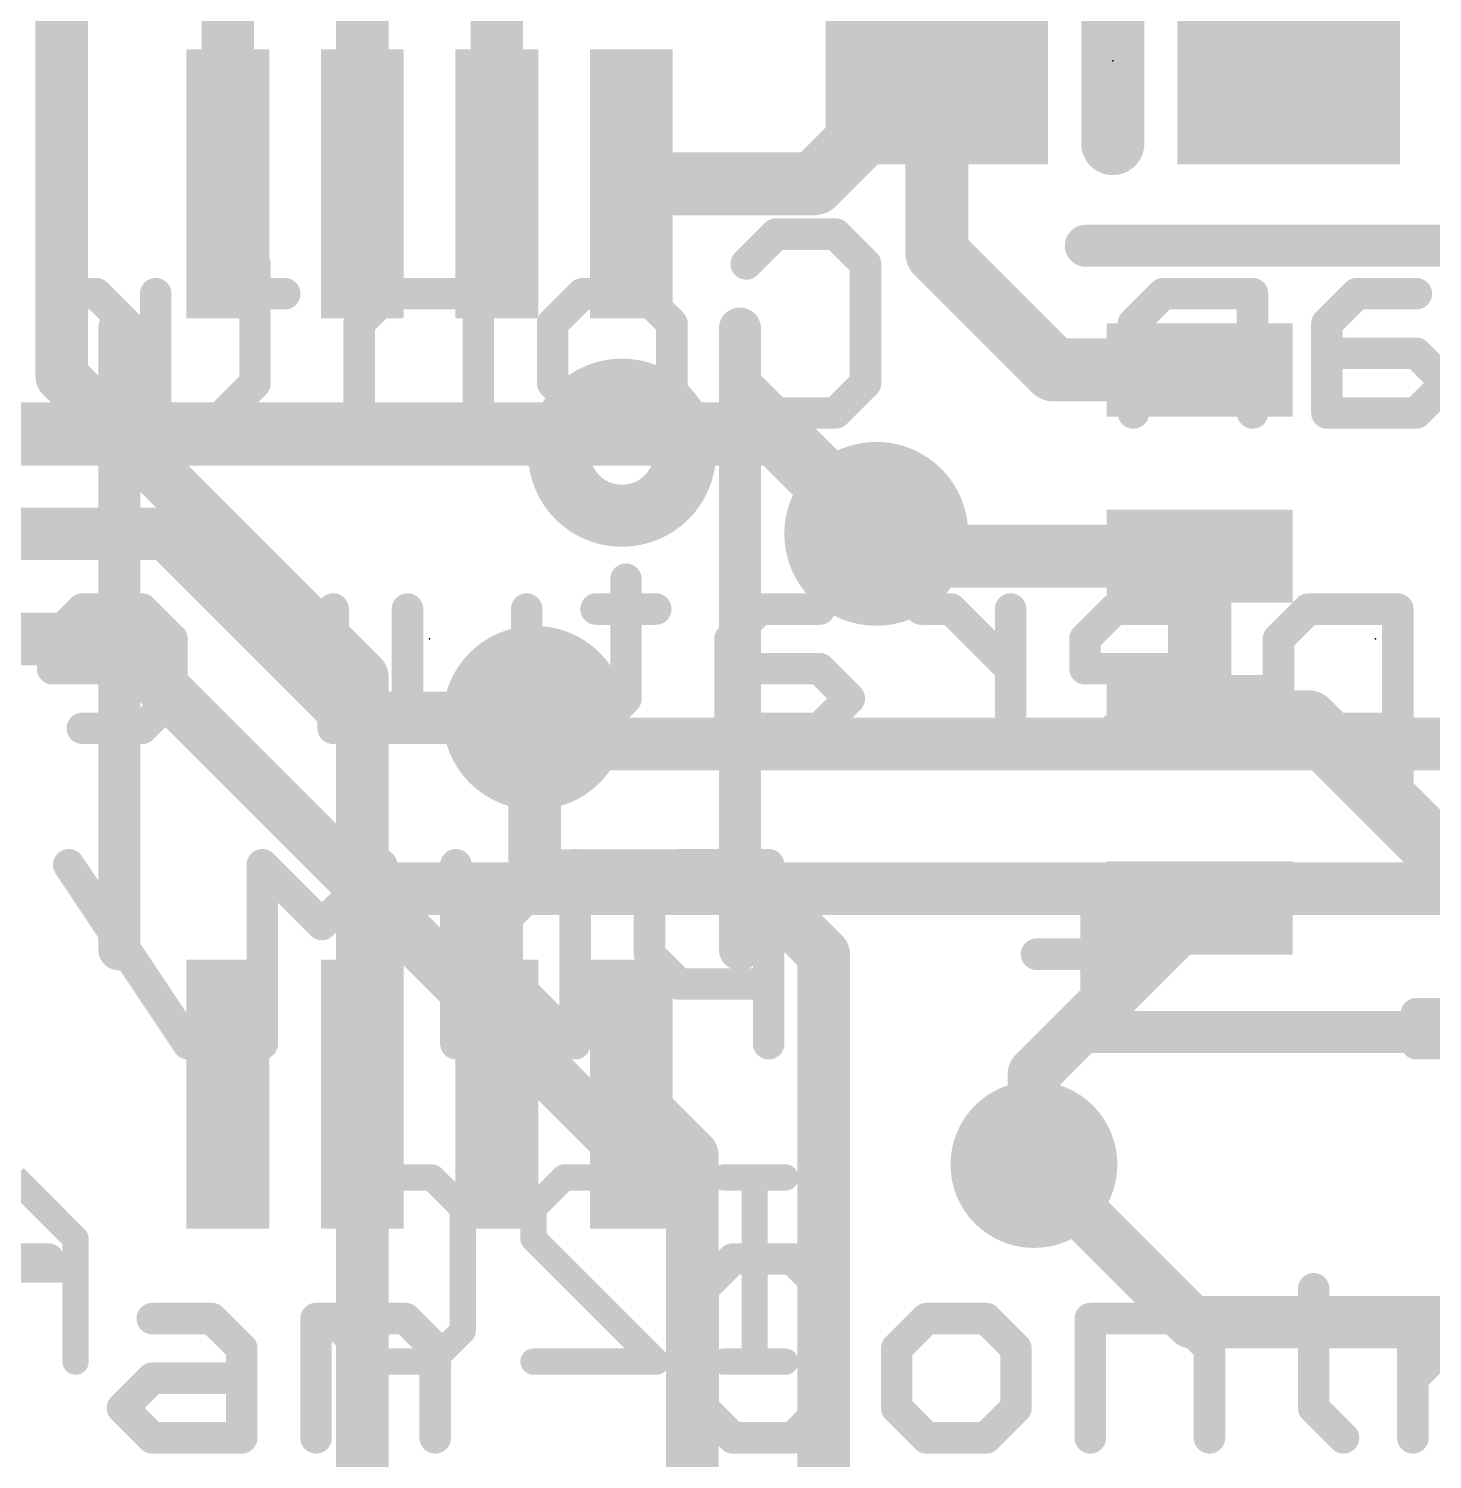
# Model space of a CAD drawing. Extents: x -0.1 to 25.5, y -0.1 to 17.9.
# Drawn here: x 10.76 to 17.55, y 4.92 to 11.84 of the extents above; entities that cross this region are included whole.
import ezdxf

# ---------------------------------------------------------------- set-up
doc = ezdxf.new("R2010")
doc.units = 0
for name, color, linetype in [('1', 12, 'CONTINUOUS'), ('16', 5, 'CONTINUOUS'), ('18', 110, 'CONTINUOUS'), ('21', 40, 'CONTINUOUS'), ('22', 6, 'CONTINUOUS'), ('23', 40, 'CONTINUOUS')]:
    doc.layers.add(name, color=color, linetype=linetype)

# ---------------------------------------------------------------- blocks, each defined once
blk = doc.blocks.new('RECT')
blk.add_solid([(-0.5, -0.5), (0.5, -0.5), (-0.5, 0.5), (0.5, 0.5)])
blk = doc.blocks.new('ROUNDV')
at = {"const_width": 0.5}
blk.add_lwpolyline([(0, -0.25, 1), (0, 0.25, 1), (0, -0.25)], format="xyb", dxfattribs=at)

msp = doc.modelspace()

# ---------------------------------------------------------------- linework, layer by layer
at = {"layer": '1'}
for points, const_width in [([(11.725, 11.09), (11.725, 14.945)], 0.254), ([(10.922, 10.16), (10.922, 13.462)], 0.254), ([(15.152, 13.1674), (15.152, 11.684)], 0.3048), ([(12.375, 11.09), (12.375, 12.629)], 0.254), ([(13.025, 11.09), (13.025, 12.136)], 0.254), ([(14.558, 11.09), (15.152, 11.684)], 0.3048), ([(15.152, 11.684), (15.152, 10.756)], 0.3048), ([(13.675, 11.09), (14.558, 11.09)], 0.3048), ([(15.152, 10.756), (15.718, 10.19)], 0.3048), ([(15.718, 10.19), (16.422, 10.19)], 0.3048), ([(12.375, 8.707), (10.922, 10.16)], 0.254), ([(14.859, 9.398), (14.967, 9.29)], 0.3048), ([(14.967, 9.29), (16.422, 9.29)], 0.3048), ([(16.422, 9.29), (16.422, 8.49)], 0.3048), ([(12.375, 6.69), (12.375, 8.707)], 0.254), ([(13.208, 8.509), (13.208, 7.747)], 0.254), ([(16.422, 8.49), (16.9441, 8.49)], 0.3048), ([(17.8441, 7.59), (16.9441, 8.49)], 0.3048), ([(13.208, 7.747), (13.025, 7.564)], 0.254), ([(13.208, 7.747), (14.224, 7.747)], 0.254), ([(14.224, 7.747), (14.605, 7.366)], 0.254), ([(13.025, 6.69), (13.025, 7.564)], 0.254), ([(15.621, 6.789), (16.422, 7.59)], 0.254), ([(14.605, 7.366), (14.605, 4.445)], 0.254), ([(15.621, 6.35), (15.621, 6.789)], 0.254), ([(12.375, 6.69), (12.375, 4.77)], 0.254), ([(13.675, 6.69), (13.97, 6.395)], 0.254), ([(13.97, 6.395), (13.97, 2.54)], 0.254)]:
    msp.add_lwpolyline(points, dxfattribs=dict(at, const_width=const_width))
for points, const_width in [([(15.2282, 11.684, 1), (15.0758, 11.684)], 0.1524), ([(15.2059, 11.6301, 1), (15.0981, 11.7379)], 0.1524), ([(15.0758, 11.684, 1), (15.2282, 11.684)], 0.1524), ([(13.675, 11.1662, 1), (13.675, 11.0138)], 0.1524), ([(14.5041, 11.1439, 1), (14.6119, 11.0361)], 0.1524), ([(14.558, 11.0138, 1), (14.558, 11.1662)], 0.1524), ([(11.6615, 11.09, 1), (11.7885, 11.09)], 0.127), ([(12.3115, 11.09, 1), (12.4385, 11.09)], 0.127), ([(12.9615, 11.09, 1), (13.0885, 11.09)], 0.127), ([(15.2059, 10.8099, 1), (15.0981, 10.7021)], 0.1524), ([(15.0758, 10.756, 1), (15.2282, 10.756)], 0.1524), ([(15.718, 10.2662, 1), (15.718, 10.1138)], 0.1524), ([(15.6641, 10.1361, 1), (15.7719, 10.2439)], 0.1524), ([(16.422, 10.1138, 1), (16.422, 10.2662)], 0.1524), ([(10.9669, 10.2049, 1), (10.8771, 10.1151)], 0.127), ([(10.8585, 10.16, 1), (10.9855, 10.16)], 0.127), ([(14.9129, 9.4519, 1), (14.8051, 9.3441)], 0.1524), ([(14.967, 9.3662, 1), (14.967, 9.2138)], 0.1524), ([(14.9131, 9.2361, 1), (15.0209, 9.3439)], 0.1524), ([(16.4982, 9.29, 1), (16.3458, 9.29)], 0.1524), ([(16.422, 9.2138, 1), (16.422, 9.3662)], 0.1524), ([(12.4385, 8.707, 1), (12.3115, 8.707)], 0.127), ([(12.3301, 8.6621, 1), (12.4199, 8.7519)], 0.127), ([(13.2715, 8.509, 1), (13.1445, 8.509)], 0.127), ([(16.422, 8.5662, 1), (16.422, 8.4138)], 0.1524), ([(16.998, 8.5439, 1), (16.8902, 8.4361)], 0.1524), ([(16.9441, 8.4138, 1), (16.9441, 8.5662)], 0.1524), ([(16.3458, 8.49, 1), (16.4982, 8.49)], 0.1524), ([(13.208, 7.8105, 1), (13.208, 7.6835)], 0.127), ([(13.2529, 7.7021, 1), (13.1631, 7.7919)], 0.127), ([(14.2689, 7.7919, 1), (14.1791, 7.7021)], 0.127), ([(14.224, 7.6835, 1), (14.224, 7.8105)], 0.127), ([(13.1445, 7.747, 1), (13.2715, 7.747)], 0.127), ([(13.0885, 7.564, 1), (12.9615, 7.564)], 0.127), ([(16.4669, 7.5451, 1), (16.3771, 7.6349)], 0.127), ([(12.9801, 7.6089, 1), (13.0699, 7.5191)], 0.127), ([(14.6685, 7.366, 1), (14.5415, 7.366)], 0.127), ([(14.5601, 7.3211, 1), (14.6499, 7.4109)], 0.127), ([(15.6845, 6.789, 1), (15.5575, 6.789)], 0.127), ([(15.5761, 6.8339, 1), (15.6659, 6.7441)], 0.127), ([(12.4385, 6.69, 1), (12.3115, 6.69)], 0.127), ([(13.7199, 6.7349, 1), (13.6301, 6.6451)], 0.127), ([(12.3115, 6.69, 1), (12.4385, 6.69)], 0.127), ([(12.9615, 6.69, 1), (13.0885, 6.69)], 0.127), ([(14.0335, 6.395, 1), (13.9065, 6.395)], 0.127), ([(13.9251, 6.3501, 1), (14.0149, 6.4399)], 0.127), ([(15.5575, 6.35, 1), (15.6845, 6.35)], 0.127)]:
    msp.add_lwpolyline(points, format="xyb", dxfattribs=dict(at, const_width=const_width))
at = {"layer": '16'}
for points, const_width in [([(3.7846, 9.8806), (14.3764, 9.8806)], 0.3048), ([(14.3764, 9.8806), (14.859, 9.398)], 0.3048), ([(11.43, 9.398), (4.445, 9.398)], 0.254), ([(12.319, 8.509), (11.43, 9.398)], 0.254), ([(5.207, 8.89), (11.176, 8.89)], 0.254), ([(11.176, 8.89), (12.3825, 7.6835)], 0.254), ([(13.208, 8.509), (12.319, 8.509)], 0.254), ([(13.208, 8.509), (13.335, 8.382)], 0.254), ([(20.828, 8.382), (13.335, 8.382)], 0.254), ([(12.3825, 7.6835), (13.97, 6.096)], 0.254), ([(21.3995, 7.6835), (12.3825, 7.6835)], 0.254), ([(16.383, 5.588), (15.621, 6.35)], 0.254), ([(13.97, 6.096), (13.97, 2.54)], 0.254), ([(18.542, 5.588), (16.383, 5.588)], 0.254)]:
    msp.add_lwpolyline(points, dxfattribs=dict(at, const_width=const_width))
for points, const_width in [([(14.4303, 9.9345, 1), (14.3225, 9.8267)], 0.1524), ([(14.3764, 9.8044, 1), (14.3764, 9.9568)], 0.1524), ([(11.4749, 9.4429, 1), (11.3851, 9.3531)], 0.127), ([(11.43, 9.3345, 1), (11.43, 9.4615)], 0.127), ([(14.8051, 9.3441, 1), (14.9129, 9.4519)], 0.1524), ([(11.2209, 8.9349, 1), (11.1311, 8.8451)], 0.127), ([(11.176, 8.8265, 1), (11.176, 8.9535)], 0.127), ([(12.319, 8.5725, 1), (12.319, 8.4455)], 0.127), ([(12.2741, 8.4641, 1), (12.3639, 8.5539)], 0.127), ([(13.2529, 8.5539, 1), (13.1631, 8.4641)], 0.127), ([(13.208, 8.4455, 1), (13.208, 8.5725)], 0.127), ([(13.335, 8.4455, 1), (13.335, 8.3185)], 0.127), ([(13.2901, 8.3371, 1), (13.3799, 8.4269)], 0.127), ([(12.4274, 7.7284, 1), (12.3376, 7.6386)], 0.127), ([(12.3825, 7.747, 1), (12.3825, 7.62)], 0.127), ([(12.3376, 7.6386, 1), (12.4274, 7.7284)], 0.127), ([(15.6659, 6.3949, 1), (15.5761, 6.3051)], 0.127), ([(14.0335, 6.096, 1), (13.9065, 6.096)], 0.127), ([(13.9251, 6.0511, 1), (14.0149, 6.1409)], 0.127), ([(16.383, 5.6515, 1), (16.383, 5.5245)], 0.127), ([(16.3381, 5.5431, 1), (16.4279, 5.6329)], 0.127)]:
    msp.add_lwpolyline(points, format="xyb", dxfattribs=dict(at, const_width=const_width))
at = {"layer": '21'}
for points, const_width in [([(16.002, 12.084), (16.002, 11.284)], 0.3048), ([(15.872, 10.79), (18.672, 10.79)], 0.2032), ([(11.2, 10.39), (11.2, 7.39)], 0.2032), ([(14.2, 7.39), (14.2, 10.39)], 0.2032), ([(18.672, 6.99), (15.872, 6.99)], 0.2032), ([(10.2802, 5.8935), (10.8565, 5.8935)], 0.1524), ([(14.1664, 5.8935), (14.0223, 5.7495)], 0.1524), ([(14.4545, 5.8935), (14.1664, 5.8935)], 0.1524), ([(14.5985, 5.7495), (14.4545, 5.8935)], 0.1524), ([(14.0223, 5.7495), (14.0223, 5.1733)], 0.1524), ([(16.9729, 5.7495), (16.9729, 5.1733)], 0.1524), ([(11.3598, 5.6054), (11.6479, 5.6054)], 0.1524), ([(11.6479, 5.6054), (11.792, 5.4614)], 0.1524), ([(12.1513, 5.0292), (12.1513, 5.6054)], 0.1524), ([(12.1513, 5.6054), (12.5835, 5.6054)], 0.1524), ([(12.5835, 5.6054), (12.7275, 5.4614)], 0.1524), ([(15.1019, 5.6054), (14.9578, 5.4614)], 0.1524), ([(15.39, 5.6054), (15.1019, 5.6054)], 0.1524), ([(15.5341, 5.4614), (15.39, 5.6054)], 0.1524), ([(15.8934, 5.0292), (15.8934, 5.6054)], 0.1524), ([(15.8934, 5.6054), (16.3255, 5.6054)], 0.1524), ([(16.3255, 5.6054), (16.4696, 5.4614)], 0.1524), ([(16.8289, 5.6054), (17.117, 5.6054)], 0.1524), ([(17.4526, 5.0292), (17.4526, 5.6054)], 0.1524), ([(17.4526, 5.3173), (17.7407, 5.6054)], 0.1524), ([(11.792, 5.4614), (11.792, 5.0292)], 0.1524), ([(12.7275, 5.4614), (12.7275, 5.0292)], 0.1524), ([(14.9578, 5.4614), (14.9578, 5.1733)], 0.1524), ([(15.5341, 5.1733), (15.5341, 5.4614)], 0.1524), ([(16.4696, 5.4614), (16.4696, 5.0292)], 0.1524), ([(11.2158, 5.1733), (11.3598, 5.3173)], 0.1524), ([(11.3598, 5.3173), (11.792, 5.3173)], 0.1524), ([(11.3598, 5.0292), (11.2158, 5.1733)], 0.1524), ([(14.0223, 5.1733), (14.1664, 5.0292)], 0.1524), ([(14.4545, 5.0292), (14.5985, 5.1733)], 0.1524), ([(14.9578, 5.1733), (15.1019, 5.0292)], 0.1524), ([(15.39, 5.0292), (15.5341, 5.1733)], 0.1524), ([(16.9729, 5.1733), (17.117, 5.0292)], 0.1524), ([(11.792, 5.0292), (11.3598, 5.0292)], 0.1524), ([(14.1664, 5.0292), (14.4545, 5.0292)], 0.1524), ([(15.1019, 5.0292), (15.39, 5.0292)], 0.1524)]:
    msp.add_lwpolyline(points, dxfattribs=dict(at, const_width=const_width))
for points, const_width in [([(15.9258, 11.284, 1), (16.0782, 11.284)], 0.1524), ([(15.872, 10.8408, 1), (15.872, 10.7392)], 0.1016), ([(11.2508, 10.39, 1), (11.1492, 10.39)], 0.1016), ([(14.2508, 10.39, 1), (14.1492, 10.39)], 0.1016), ([(13.63, 9.64, 1), (13.63, 9.94, 1), (13.63, 9.64)], 0.6096), ([(11.1492, 7.39, 1), (11.2508, 7.39)], 0.1016), ([(14.1492, 7.39, 1), (14.2508, 7.39)], 0.1016), ([(15.872, 7.0408, 1), (15.872, 6.9392)], 0.1016), ([(10.8565, 5.8554, 1), (10.8565, 5.9316)], 0.0762), ([(14.1664, 5.9316, 1), (14.1664, 5.8554)], 0.0762), ([(14.1933, 5.8666, 1), (14.1394, 5.9205)], 0.0762), ([(14.4814, 5.9205, 1), (14.4275, 5.8666)], 0.0762), ([(14.4545, 5.8554, 1), (14.4545, 5.9316)], 0.0762), ([(14.0604, 5.7495, 1), (13.9842, 5.7495)], 0.0762), ([(13.9954, 5.7764, 1), (14.0493, 5.7225)], 0.0762), ([(14.5716, 5.7225, 1), (14.6255, 5.7764)], 0.0762), ([(17.011, 5.7495, 1), (16.9348, 5.7495)], 0.0762), ([(11.3598, 5.6435, 1), (11.3598, 5.5673)], 0.0762), ([(11.6749, 5.6324, 1), (11.621, 5.5785)], 0.0762), ([(11.6479, 5.5673, 1), (11.6479, 5.6435)], 0.0762), ([(12.1894, 5.6054, 1), (12.1132, 5.6054)], 0.0762), ([(12.1513, 5.6435, 1), (12.1513, 5.5673)], 0.0762), ([(12.6104, 5.6324, 1), (12.5565, 5.5785)], 0.0762), ([(12.5835, 5.5673, 1), (12.5835, 5.6435)], 0.0762), ([(15.1019, 5.6435, 1), (15.1019, 5.5673)], 0.0762), ([(15.1288, 5.5785, 1), (15.075, 5.6324)], 0.0762), ([(15.4169, 5.6324, 1), (15.3631, 5.5785)], 0.0762), ([(15.39, 5.5673, 1), (15.39, 5.6435)], 0.0762), ([(15.9315, 5.6054, 1), (15.8553, 5.6054)], 0.0762), ([(15.8934, 5.6435, 1), (15.8934, 5.5673)], 0.0762), ([(16.3525, 5.6324, 1), (16.2986, 5.5785)], 0.0762), ([(16.3255, 5.5673, 1), (16.3255, 5.6435)], 0.0762), ([(16.8289, 5.6435, 1), (16.8289, 5.5673)], 0.0762), ([(17.117, 5.5673, 1), (17.117, 5.6435)], 0.0762), ([(17.4907, 5.6054, 1), (17.4145, 5.6054)], 0.0762), ([(11.8301, 5.4614, 1), (11.7539, 5.4614)], 0.0762), ([(12.7656, 5.4614, 1), (12.6894, 5.4614)], 0.0762), ([(14.9959, 5.4614, 1), (14.9197, 5.4614)], 0.0762), ([(15.5722, 5.4614, 1), (15.496, 5.4614)], 0.0762), ([(16.5077, 5.4614, 1), (16.4315, 5.4614)], 0.0762), ([(11.765, 5.4344, 1), (11.8189, 5.4883)], 0.0762), ([(12.7006, 5.4344, 1), (12.7544, 5.4883)], 0.0762), ([(14.9309, 5.4883, 1), (14.9848, 5.4344)], 0.0762), ([(15.5071, 5.4344, 1), (15.561, 5.4883)], 0.0762), ([(16.4426, 5.4344, 1), (16.4965, 5.4883)], 0.0762), ([(11.3598, 5.3554, 1), (11.3598, 5.2792)], 0.0762), ([(11.3868, 5.2904, 1), (11.3329, 5.3443)], 0.0762), ([(11.792, 5.2792, 1), (11.792, 5.3554)], 0.0762), ([(17.4256, 5.3443, 1), (17.4795, 5.2904)], 0.0762), ([(11.2427, 5.2002, 1), (11.1888, 5.1463)], 0.0762), ([(11.1888, 5.2002, 1), (11.2427, 5.1463)], 0.0762), ([(14.0493, 5.2002, 1), (13.9954, 5.1463)], 0.0762), ([(13.9842, 5.1733, 1), (14.0604, 5.1733)], 0.0762), ([(14.6255, 5.1463, 1), (14.5716, 5.2002)], 0.0762), ([(14.9848, 5.2002, 1), (14.9309, 5.1463)], 0.0762), ([(14.9197, 5.1733, 1), (14.9959, 5.1733)], 0.0762), ([(15.496, 5.1733, 1), (15.5722, 5.1733)], 0.0762), ([(15.561, 5.1463, 1), (15.5071, 5.2002)], 0.0762), ([(16.9999, 5.2002, 1), (16.946, 5.1463)], 0.0762), ([(16.9348, 5.1733, 1), (17.011, 5.1733)], 0.0762), ([(11.3598, 5.0673, 1), (11.3598, 4.9911)], 0.0762), ([(11.3329, 5.0023, 1), (11.3868, 5.0561)], 0.0762), ([(11.7539, 5.0292, 1), (11.8301, 5.0292)], 0.0762), ([(11.792, 4.9911, 1), (11.792, 5.0673)], 0.0762), ([(12.1132, 5.0292, 1), (12.1894, 5.0292)], 0.0762), ([(12.6894, 5.0292, 1), (12.7656, 5.0292)], 0.0762), ([(14.1664, 5.0673, 1), (14.1664, 4.9911)], 0.0762), ([(14.1394, 5.0023, 1), (14.1933, 5.0561)], 0.0762), ([(14.4275, 5.0561, 1), (14.4814, 5.0023)], 0.0762), ([(14.4545, 4.9911, 1), (14.4545, 5.0673)], 0.0762), ([(15.1019, 5.0673, 1), (15.1019, 4.9911)], 0.0762), ([(15.075, 5.0023, 1), (15.1288, 5.0561)], 0.0762), ([(15.3631, 5.0561, 1), (15.4169, 5.0023)], 0.0762), ([(15.39, 4.9911, 1), (15.39, 5.0673)], 0.0762), ([(15.8553, 5.0292, 1), (15.9315, 5.0292)], 0.0762), ([(16.4315, 5.0292, 1), (16.5077, 5.0292)], 0.0762), ([(17.09, 5.0023, 1), (17.1439, 5.0561)], 0.0762), ([(17.4145, 5.0292, 1), (17.4907, 5.0292)], 0.0762)]:
    msp.add_lwpolyline(points, format="xyb", dxfattribs=dict(at, const_width=const_width))
at = {"layer": '22'}
for points, const_width in [([(14.2305, 10.7025), (14.3745, 10.8465)], 0.1524), ([(14.3745, 10.8465), (14.6626, 10.8465)], 0.1524), ([(14.6626, 10.8465), (14.8067, 10.7025)], 0.1524), ([(11.8561, 10.7025), (11.8561, 10.1263)], 0.1524), ([(14.8067, 10.7025), (14.8067, 10.1263)], 0.1524), ([(11.0883, 10.5584), (10.9443, 10.5584)], 0.1524), ([(11.3764, 10.2703), (11.0883, 10.5584)], 0.1524), ([(11.3764, 9.9822), (11.3764, 10.5584)], 0.1524), ([(12.0001, 10.5584), (11.712, 10.5584)], 0.1524), ([(12.5035, 10.5584), (12.3594, 10.4144)], 0.1524), ([(12.9356, 10.5584), (12.5035, 10.5584)], 0.1524), ([(12.9356, 9.9822), (12.9356, 10.5584)], 0.1524), ([(13.2949, 10.4144), (13.439, 10.5584)], 0.1524), ([(13.439, 10.5584), (13.7271, 10.5584)], 0.1524), ([(13.7271, 10.5584), (13.8712, 10.4144)], 0.1524), ([(16.2456, 10.5584), (16.1015, 10.4144)], 0.1524), ([(16.6777, 10.5584), (16.2456, 10.5584)], 0.1524), ([(16.6777, 9.9822), (16.6777, 10.5584)], 0.1524), ([(17.1811, 10.5584), (17.037, 10.4144)], 0.1524), ([(17.4692, 10.5584), (17.1811, 10.5584)], 0.1524), ([(12.3594, 10.4144), (12.3594, 9.9822)], 0.1524), ([(13.2949, 10.1263), (13.2949, 10.4144)], 0.1524), ([(13.8712, 10.4144), (13.8712, 10.1263)], 0.1524), ([(16.1015, 10.4144), (16.1015, 9.9822)], 0.1524), ([(17.037, 10.4144), (17.037, 9.9822)], 0.1524), ([(17.4692, 10.2703), (17.037, 10.2703)], 0.1524), ([(17.6132, 10.1263), (17.4692, 10.2703)], 0.1524), ([(11.8561, 10.1263), (11.712, 9.9822)], 0.1524), ([(13.439, 9.9822), (13.2949, 10.1263)], 0.1524), ([(13.8712, 10.1263), (13.7271, 9.9822)], 0.1524), ([(14.3745, 9.9822), (14.2305, 10.1263)], 0.1524), ([(14.8067, 10.1263), (14.6626, 9.9822)], 0.1524), ([(17.4692, 9.9822), (17.6132, 10.1263)], 0.1524), ([(13.7271, 9.9822), (13.439, 9.9822)], 0.1524), ([(14.6626, 9.9822), (14.3745, 9.9822)], 0.1524), ([(17.037, 9.9822), (17.4692, 9.9822)], 0.1524), ([(13.6492, 9.1785), (13.6492, 8.6023)], 0.1524), ([(11.0222, 9.0344), (10.8782, 8.8904)], 0.1524), ([(11.3104, 9.0344), (11.0222, 9.0344)], 0.1524), ([(11.4544, 8.8904), (11.3104, 9.0344)], 0.1524), ([(11.9459, 9.0344), (11.8018, 9.0344)], 0.1524), ([(12.234, 8.7463), (11.9459, 9.0344)], 0.1524), ([(12.234, 8.4582), (12.234, 9.0344)], 0.1524), ([(12.5933, 8.4582), (12.5933, 9.0344)], 0.1524), ([(13.1695, 9.0344), (13.1695, 8.6023)], 0.1524), ([(13.7932, 9.0344), (13.5051, 9.0344)], 0.1524), ([(14.2966, 9.0344), (14.1525, 8.8904)], 0.1524), ([(14.5847, 9.0344), (14.2966, 9.0344)], 0.1524), ([(15.2202, 9.0344), (15.0762, 9.0344)], 0.1524), ([(15.5083, 8.7463), (15.2202, 9.0344)], 0.1524), ([(15.5083, 8.4582), (15.5083, 9.0344)], 0.1524), ([(16.0117, 9.0344), (15.8676, 8.8904)], 0.1524), ([(16.2998, 9.0344), (16.0117, 9.0344)], 0.1524), ([(16.4438, 8.8904), (16.2998, 9.0344)], 0.1524), ([(16.9472, 9.0344), (16.8031, 8.8904)], 0.1524), ([(17.3794, 9.0344), (16.9472, 9.0344)], 0.1524), ([(17.3794, 8.1701), (17.3794, 9.0344)], 0.1524), ([(10.8782, 8.8904), (10.8782, 8.7463)], 0.1524), ([(11.4544, 8.6023), (11.4544, 8.8904)], 0.1524), ([(14.1525, 8.8904), (14.1525, 8.4582)], 0.1524), ([(15.8676, 8.8904), (15.8676, 8.7463)], 0.1524), ([(16.4438, 8.6023), (16.4438, 8.8904)], 0.1524), ([(16.8031, 8.8904), (16.8031, 8.6023)], 0.1524), ([(10.8782, 8.7463), (11.4544, 8.7463)], 0.1524), ([(14.5847, 8.7463), (14.1525, 8.7463)], 0.1524), ([(14.7287, 8.6023), (14.5847, 8.7463)], 0.1524), ([(15.8676, 8.7463), (16.4438, 8.7463)], 0.1524), ([(11.3104, 8.4582), (11.4544, 8.6023)], 0.1524), ([(13.1695, 8.6023), (13.0255, 8.4582)], 0.1524), ([(13.6492, 8.6023), (13.5051, 8.4582)], 0.1524), ([(14.5847, 8.4582), (14.7287, 8.6023)], 0.1524), ([(16.2998, 8.4582), (16.4438, 8.6023)], 0.1524), ([(16.8031, 8.6023), (16.9472, 8.4582)], 0.1524), ([(11.0222, 8.4582), (11.3104, 8.4582)], 0.1524), ([(13.0255, 8.4582), (12.5933, 8.4582)], 0.1524), ([(14.1525, 8.4582), (14.5847, 8.4582)], 0.1524), ([(16.0117, 8.4582), (16.2998, 8.4582)], 0.1524), ([(16.9472, 8.4582), (17.3794, 8.4582)], 0.1524), ([(11.5324, 6.9342), (10.9561, 7.7985)], 0.1524), ([(12.1798, 7.5104), (11.8917, 7.7985)], 0.1524), ([(11.8917, 7.7985), (11.8917, 6.9342)], 0.1524), ([(12.4679, 7.7985), (12.1798, 7.5104)], 0.1524), ([(12.4679, 6.9342), (12.4679, 7.7985)], 0.1524), ([(12.8272, 6.9342), (12.8272, 7.7985)], 0.1524), ([(13.4034, 7.7985), (13.4034, 6.9342)], 0.1524), ([(13.9068, 7.7985), (13.7627, 7.6545)], 0.1524), ([(14.3389, 7.7985), (13.9068, 7.7985)], 0.1524), ([(14.3389, 6.9342), (14.3389, 7.7985)], 0.1524), ([(13.7627, 7.6545), (13.7627, 7.3664)], 0.1524), ([(15.9219, 7.6545), (15.9219, 7.0783)], 0.1524), ([(13.7627, 7.3664), (13.9068, 7.2223)], 0.1524), ([(16.21, 7.3664), (15.6337, 7.3664)], 0.1524), ([(13.1153, 7.2223), (12.8272, 6.9342)], 0.1524), ([(13.4034, 6.9342), (13.1153, 7.2223)], 0.1524), ([(13.9068, 7.2223), (14.3389, 7.2223)], 0.1524), ([(17.6132, 7.0783), (17.4692, 7.0783)], 0.1524), ([(17.4692, 7.0783), (17.4692, 6.9342)], 0.1524), ([(17.6132, 6.9342), (17.6132, 7.0783)], 0.1524), ([(17.4692, 6.9342), (17.6132, 6.9342)], 0.1524), ([(10.9893, 5.9907), (10.6927, 6.2873)], 0.127), ([(12.2671, 6.139), (12.4154, 6.2873)], 0.127), ([(12.4154, 6.2873), (12.712, 6.2873)], 0.127), ([(12.712, 6.2873), (12.8603, 6.139)], 0.127), ([(13.2026, 6.139), (13.3509, 6.2873)], 0.127), ([(13.3509, 6.2873), (13.6475, 6.2873)], 0.127), ([(13.6475, 6.2873), (13.7958, 6.139)], 0.127), ([(14.4195, 6.2873), (14.1229, 6.2873)], 0.127), ([(14.2712, 5.3975), (14.2712, 6.2873)], 0.127), ([(12.8603, 6.139), (12.8603, 5.5458)], 0.127), ([(13.2026, 5.9907), (13.2026, 6.139)], 0.127), ([(10.9893, 5.3975), (10.9893, 5.9907)], 0.127), ([(13.7958, 5.3975), (13.2026, 5.9907)], 0.127), ([(10.9893, 5.8424), (10.3961, 5.8424)], 0.127), ([(12.4154, 5.3975), (12.2671, 5.5458)], 0.127), ([(12.8603, 5.5458), (12.712, 5.3975)], 0.127), ([(12.712, 5.3975), (12.4154, 5.3975)], 0.127), ([(13.2026, 5.3975), (13.7958, 5.3975)], 0.127), ([(14.4195, 5.3975), (14.1229, 5.3975)], 0.127)]:
    msp.add_lwpolyline(points, dxfattribs=dict(at, const_width=const_width))
for points, const_width in [([(14.3745, 10.8846, 1), (14.3745, 10.8084)], 0.0762), ([(14.4015, 10.8196, 1), (14.3476, 10.8735)], 0.0762), ([(14.6896, 10.8735, 1), (14.6357, 10.8196)], 0.0762), ([(14.6626, 10.8084, 1), (14.6626, 10.8846)], 0.0762), ([(11.8942, 10.7025, 1), (11.818, 10.7025)], 0.0762), ([(14.2035, 10.7294, 1), (14.2574, 10.6755)], 0.0762), ([(14.8448, 10.7025, 1), (14.7686, 10.7025)], 0.0762), ([(14.7797, 10.6755, 1), (14.8336, 10.7294)], 0.0762), ([(10.9443, 10.5965, 1), (10.9443, 10.5203)], 0.0762), ([(11.1153, 10.5854, 1), (11.0614, 10.5315)], 0.0762), ([(11.0883, 10.5203, 1), (11.0883, 10.5965)], 0.0762), ([(11.4145, 10.5584, 1), (11.3383, 10.5584)], 0.0762), ([(11.712, 10.5965, 1), (11.712, 10.5203)], 0.0762), ([(12.0001, 10.5203, 1), (12.0001, 10.5965)], 0.0762), ([(12.5035, 10.5965, 1), (12.5035, 10.5203)], 0.0762), ([(12.5304, 10.5315, 1), (12.4765, 10.5854)], 0.0762), ([(12.9737, 10.5584, 1), (12.8975, 10.5584)], 0.0762), ([(12.9356, 10.5203, 1), (12.9356, 10.5965)], 0.0762), ([(13.439, 10.5965, 1), (13.439, 10.5203)], 0.0762), ([(13.4659, 10.5315, 1), (13.4121, 10.5854)], 0.0762), ([(13.754, 10.5854, 1), (13.7002, 10.5315)], 0.0762), ([(13.7271, 10.5203, 1), (13.7271, 10.5965)], 0.0762), ([(16.2456, 10.5965, 1), (16.2456, 10.5203)], 0.0762), ([(16.2725, 10.5315, 1), (16.2186, 10.5854)], 0.0762), ([(16.7158, 10.5584, 1), (16.6396, 10.5584)], 0.0762), ([(16.6777, 10.5203, 1), (16.6777, 10.5965)], 0.0762), ([(17.1811, 10.5965, 1), (17.1811, 10.5203)], 0.0762), ([(17.208, 10.5315, 1), (17.1541, 10.5854)], 0.0762), ([(17.4692, 10.5203, 1), (17.4692, 10.5965)], 0.0762), ([(12.3975, 10.4144, 1), (12.3213, 10.4144)], 0.0762), ([(12.3325, 10.4413, 1), (12.3864, 10.3874)], 0.0762), ([(13.333, 10.4144, 1), (13.2568, 10.4144)], 0.0762), ([(13.268, 10.4413, 1), (13.3219, 10.3874)], 0.0762), ([(13.9093, 10.4144, 1), (13.8331, 10.4144)], 0.0762), ([(13.8442, 10.3874, 1), (13.8981, 10.4413)], 0.0762), ([(16.1396, 10.4144, 1), (16.0634, 10.4144)], 0.0762), ([(16.0746, 10.4413, 1), (16.1284, 10.3874)], 0.0762), ([(17.0751, 10.4144, 1), (16.9989, 10.4144)], 0.0762), ([(17.0101, 10.4413, 1), (17.064, 10.3874)], 0.0762), ([(11.3495, 10.2434, 1), (11.4034, 10.2973)], 0.0762), ([(17.037, 10.3084, 1), (17.037, 10.2322)], 0.0762), ([(17.4961, 10.2973, 1), (17.4422, 10.2434)], 0.0762), ([(17.4692, 10.2322, 1), (17.4692, 10.3084)], 0.0762), ([(11.883, 10.0993, 1), (11.8291, 10.1532)], 0.0762), ([(13.3219, 10.1532, 1), (13.268, 10.0993)], 0.0762), ([(13.8981, 10.0993, 1), (13.8442, 10.1532)], 0.0762), ([(14.2574, 10.1532, 1), (14.2035, 10.0993)], 0.0762), ([(14.8336, 10.0993, 1), (14.7797, 10.1532)], 0.0762), ([(11.818, 10.1263, 1), (11.8942, 10.1263)], 0.0762), ([(13.2568, 10.1263, 1), (13.333, 10.1263)], 0.0762), ([(13.8331, 10.1263, 1), (13.9093, 10.1263)], 0.0762), ([(14.7686, 10.1263, 1), (14.8448, 10.1263)], 0.0762), ([(11.6851, 10.0091, 1), (11.739, 9.9553)], 0.0762), ([(13.439, 10.0203, 1), (13.439, 9.9441)], 0.0762), ([(13.4121, 9.9553, 1), (13.4659, 10.0091)], 0.0762), ([(13.7002, 10.0091, 1), (13.754, 9.9553)], 0.0762), ([(13.7271, 9.9441, 1), (13.7271, 10.0203)], 0.0762), ([(14.3745, 10.0203, 1), (14.3745, 9.9441)], 0.0762), ([(14.3476, 9.9553, 1), (14.4015, 10.0091)], 0.0762), ([(14.6357, 10.0091, 1), (14.6896, 9.9553)], 0.0762), ([(14.6626, 9.9441, 1), (14.6626, 10.0203)], 0.0762), ([(17.037, 10.0203, 1), (17.037, 9.9441)], 0.0762), ([(17.4422, 10.0091, 1), (17.4961, 9.9553)], 0.0762), ([(17.4692, 9.9441, 1), (17.4692, 10.0203)], 0.0762), ([(11.3383, 9.9822, 1), (11.4145, 9.9822)], 0.0762), ([(12.3213, 9.9822, 1), (12.3975, 9.9822)], 0.0762), ([(12.8975, 9.9822, 1), (12.9737, 9.9822)], 0.0762), ([(16.0634, 9.9822, 1), (16.1396, 9.9822)], 0.0762), ([(16.6396, 9.9822, 1), (16.7158, 9.9822)], 0.0762), ([(16.9989, 9.9822, 1), (17.0751, 9.9822)], 0.0762), ([(13.6873, 9.1785, 1), (13.6111, 9.1785)], 0.0762), ([(11.0222, 9.0725, 1), (11.0222, 8.9963)], 0.0762), ([(11.0492, 9.0075, 1), (10.9953, 9.0614)], 0.0762), ([(11.3373, 9.0614, 1), (11.2834, 9.0075)], 0.0762), ([(11.3104, 8.9963, 1), (11.3104, 9.0725)], 0.0762), ([(11.8018, 9.0725, 1), (11.8018, 8.9963)], 0.0762), ([(11.9728, 9.0614, 1), (11.919, 9.0075)], 0.0762), ([(11.9459, 8.9963, 1), (11.9459, 9.0725)], 0.0762), ([(12.2721, 9.0344, 1), (12.1959, 9.0344)], 0.0762), ([(12.6314, 9.0344, 1), (12.5552, 9.0344)], 0.0762), ([(13.2076, 9.0344, 1), (13.1314, 9.0344)], 0.0762), ([(13.5051, 9.0725, 1), (13.5051, 8.9963)], 0.0762), ([(13.7932, 8.9963, 1), (13.7932, 9.0725)], 0.0762), ([(14.2966, 9.0725, 1), (14.2966, 8.9963)], 0.0762), ([(14.3235, 9.0075, 1), (14.2696, 9.0614)], 0.0762), ([(14.5847, 8.9963, 1), (14.5847, 9.0725)], 0.0762), ([(15.0762, 9.0725, 1), (15.0762, 8.9963)], 0.0762), ([(15.2472, 9.0614, 1), (15.1933, 9.0075)], 0.0762), ([(15.2202, 8.9963, 1), (15.2202, 9.0725)], 0.0762), ([(15.5464, 9.0344, 1), (15.4702, 9.0344)], 0.0762), ([(16.0117, 9.0725, 1), (16.0117, 8.9963)], 0.0762), ([(16.0386, 9.0075, 1), (15.9847, 9.0614)], 0.0762), ([(16.3267, 9.0614, 1), (16.2728, 9.0075)], 0.0762), ([(16.2998, 8.9963, 1), (16.2998, 9.0725)], 0.0762), ([(16.9472, 9.0725, 1), (16.9472, 8.9963)], 0.0762), ([(16.9741, 9.0075, 1), (16.9202, 9.0614)], 0.0762), ([(17.4175, 9.0344, 1), (17.3413, 9.0344)], 0.0762), ([(17.3794, 8.9963, 1), (17.3794, 9.0725)], 0.0762), ([(10.8512, 8.9173, 1), (10.9051, 8.8634)], 0.0762), ([(10.9163, 8.8904, 1), (10.8401, 8.8904)], 0.0762), ([(11.4925, 8.8904, 1), (11.4163, 8.8904)], 0.0762), ([(11.4275, 8.8634, 1), (11.4814, 8.9173)], 0.0762), ([(14.1906, 8.8904, 1), (14.1144, 8.8904)], 0.0762), ([(14.1256, 8.9173, 1), (14.1794, 8.8634)], 0.0762), ([(15.9057, 8.8904, 1), (15.8295, 8.8904)], 0.0762), ([(15.8407, 8.9173, 1), (15.8946, 8.8634)], 0.0762), ([(16.4819, 8.8904, 1), (16.4057, 8.8904)], 0.0762), ([(16.4169, 8.8634, 1), (16.4708, 8.9173)], 0.0762), ([(16.8412, 8.8904, 1), (16.765, 8.8904)], 0.0762), ([(16.7762, 8.9173, 1), (16.8301, 8.8634)], 0.0762), ([(10.8782, 8.7844, 1), (10.8782, 8.7082)], 0.0762), ([(10.8401, 8.7463, 1), (10.9163, 8.7463)], 0.0762), ([(11.4544, 8.7082, 1), (11.4544, 8.7844)], 0.0762), ([(12.2071, 8.7194, 1), (12.261, 8.7733)], 0.0762), ([(14.1525, 8.7844, 1), (14.1525, 8.7082)], 0.0762), ([(14.6116, 8.7733, 1), (14.5577, 8.7194)], 0.0762), ([(14.5847, 8.7082, 1), (14.5847, 8.7844)], 0.0762), ([(15.4814, 8.7194, 1), (15.5353, 8.7733)], 0.0762), ([(15.8676, 8.7844, 1), (15.8676, 8.7082)], 0.0762), ([(15.8295, 8.7463, 1), (15.9057, 8.7463)], 0.0762), ([(16.4438, 8.7082, 1), (16.4438, 8.7844)], 0.0762), ([(11.4814, 8.5753, 1), (11.4275, 8.6292)], 0.0762), ([(13.1965, 8.5753, 1), (13.1426, 8.6292)], 0.0762), ([(13.6761, 8.5753, 1), (13.6222, 8.6292)], 0.0762), ([(14.7557, 8.5753, 1), (14.7018, 8.6292)], 0.0762), ([(14.7018, 8.5753, 1), (14.7557, 8.6292)], 0.0762), ([(16.4708, 8.5753, 1), (16.4169, 8.6292)], 0.0762), ([(16.8301, 8.6292, 1), (16.7762, 8.5753)], 0.0762), ([(11.4163, 8.6023, 1), (11.4925, 8.6023)], 0.0762), ([(13.1314, 8.6023, 1), (13.2076, 8.6023)], 0.0762), ([(13.6111, 8.6023, 1), (13.6873, 8.6023)], 0.0762), ([(16.4057, 8.6023, 1), (16.4819, 8.6023)], 0.0762), ([(16.765, 8.6023, 1), (16.8412, 8.6023)], 0.0762), ([(11.0222, 8.4963, 1), (11.0222, 8.4201)], 0.0762), ([(11.2834, 8.4851, 1), (11.3373, 8.4313)], 0.0762), ([(11.3104, 8.4201, 1), (11.3104, 8.4963)], 0.0762), ([(12.5933, 8.4963, 1), (12.5933, 8.4201)], 0.0762), ([(12.9985, 8.4851, 1), (13.0524, 8.4313)], 0.0762), ([(13.0255, 8.4201, 1), (13.0255, 8.4963)], 0.0762), ([(13.4782, 8.4851, 1), (13.532, 8.4313)], 0.0762), ([(14.1525, 8.4963, 1), (14.1525, 8.4201)], 0.0762), ([(14.5577, 8.4851, 1), (14.6116, 8.4313)], 0.0762), ([(14.5847, 8.4201, 1), (14.5847, 8.4963)], 0.0762), ([(16.0117, 8.4963, 1), (16.0117, 8.4201)], 0.0762), ([(16.2728, 8.4851, 1), (16.3267, 8.4313)], 0.0762), ([(16.2998, 8.4201, 1), (16.2998, 8.4963)], 0.0762), ([(16.9472, 8.4963, 1), (16.9472, 8.4201)], 0.0762), ([(16.9202, 8.4313, 1), (16.9741, 8.4851)], 0.0762), ([(17.3794, 8.4201, 1), (17.3794, 8.4963)], 0.0762), ([(12.1959, 8.4582, 1), (12.2721, 8.4582)], 0.0762), ([(12.5552, 8.4582, 1), (12.6314, 8.4582)], 0.0762), ([(14.1144, 8.4582, 1), (14.1906, 8.4582)], 0.0762), ([(15.4702, 8.4582, 1), (15.5464, 8.4582)], 0.0762), ([(17.3413, 8.1701, 1), (17.4175, 8.1701)], 0.0762), ([(10.9878, 7.8197, 1), (10.9244, 7.7774)], 0.0762), ([(11.9186, 7.8255, 1), (11.8647, 7.7716)], 0.0762), ([(11.9298, 7.7985, 1), (11.8536, 7.7985)], 0.0762), ([(12.506, 7.7985, 1), (12.4298, 7.7985)], 0.0762), ([(12.4948, 7.7716, 1), (12.4409, 7.8255)], 0.0762), ([(12.8653, 7.7985, 1), (12.7891, 7.7985)], 0.0762), ([(13.4415, 7.7985, 1), (13.3653, 7.7985)], 0.0762), ([(13.9068, 7.8366, 1), (13.9068, 7.7604)], 0.0762), ([(13.9337, 7.7716, 1), (13.8798, 7.8255)], 0.0762), ([(14.377, 7.7985, 1), (14.3008, 7.7985)], 0.0762), ([(14.3389, 7.7604, 1), (14.3389, 7.8366)], 0.0762), ([(13.8008, 7.6545, 1), (13.7246, 7.6545)], 0.0762), ([(13.7358, 7.6814, 1), (13.7896, 7.6275)], 0.0762), ([(15.96, 7.6545, 1), (15.8838, 7.6545)], 0.0762), ([(12.1528, 7.5374, 1), (12.2067, 7.4835)], 0.0762), ([(12.1528, 7.4835, 1), (12.2067, 7.5374)], 0.0762), ([(13.7896, 7.3933, 1), (13.7358, 7.3394)], 0.0762), ([(13.7246, 7.3664, 1), (13.8008, 7.3664)], 0.0762), ([(15.6337, 7.4045, 1), (15.6337, 7.3283)], 0.0762), ([(16.21, 7.3283, 1), (16.21, 7.4045)], 0.0762), ([(13.1422, 7.2493, 1), (13.0884, 7.1954)], 0.0762), ([(13.1422, 7.1954, 1), (13.0884, 7.2493)], 0.0762), ([(13.9068, 7.2604, 1), (13.9068, 7.1842)], 0.0762), ([(13.8798, 7.1954, 1), (13.9337, 7.2493)], 0.0762), ([(14.3389, 7.1842, 1), (14.3389, 7.2604)], 0.0762), ([(17.4692, 7.1164, 1), (17.4692, 7.0402)], 0.0762), ([(17.5073, 7.0783, 1), (17.4311, 7.0783)], 0.0762), ([(17.6513, 7.0783, 1), (17.5751, 7.0783)], 0.0762), ([(15.8838, 7.0783, 1), (15.96, 7.0783)], 0.0762), ([(11.5007, 6.9131, 1), (11.5641, 6.9553)], 0.0762), ([(12.8002, 6.9611, 1), (12.8541, 6.9073)], 0.0762), ([(13.3765, 6.9073, 1), (13.4303, 6.9611)], 0.0762), ([(17.4692, 6.9723, 1), (17.4692, 6.8961)], 0.0762), ([(11.8536, 6.9342, 1), (11.9298, 6.9342)], 0.0762), ([(12.4298, 6.9342, 1), (12.506, 6.9342)], 0.0762), ([(12.7891, 6.9342, 1), (12.8653, 6.9342)], 0.0762), ([(13.3653, 6.9342, 1), (13.4415, 6.9342)], 0.0762), ([(14.3008, 6.9342, 1), (14.377, 6.9342)], 0.0762), ([(17.4311, 6.9342, 1), (17.5073, 6.9342)], 0.0762), ([(17.5751, 6.9342, 1), (17.6513, 6.9342)], 0.0762), ([(12.4154, 6.319, 1), (12.4154, 6.2555)], 0.0635), ([(12.4379, 6.2648, 1), (12.393, 6.3097)], 0.0635), ([(12.7345, 6.3097, 1), (12.6896, 6.2648)], 0.0635), ([(12.712, 6.2555, 1), (12.712, 6.319)], 0.0635), ([(13.3509, 6.319, 1), (13.3509, 6.2555)], 0.0635), ([(13.3734, 6.2648, 1), (13.3285, 6.3097)], 0.0635), ([(13.67, 6.3097, 1), (13.6251, 6.2648)], 0.0635), ([(13.6475, 6.2555, 1), (13.6475, 6.319)], 0.0635), ([(14.1229, 6.319, 1), (14.1229, 6.2555)], 0.0635), ([(14.303, 6.2873, 1), (14.2395, 6.2873)], 0.0635), ([(14.4195, 6.2555, 1), (14.4195, 6.319)], 0.0635), ([(12.2447, 6.1614, 1), (12.2896, 6.1165)], 0.0635), ([(12.8921, 6.139, 1), (12.8285, 6.139)], 0.0635), ([(12.8378, 6.1165, 1), (12.8828, 6.1614)], 0.0635), ([(13.2344, 6.139, 1), (13.1709, 6.139)], 0.0635), ([(13.1802, 6.1614, 1), (13.2251, 6.1165)], 0.0635), ([(13.7734, 6.1165, 1), (13.8183, 6.1614)], 0.0635), ([(11.021, 5.9907, 1), (10.9575, 5.9907)], 0.0635), ([(10.9668, 5.9682, 1), (11.0117, 6.0131)], 0.0635), ([(13.1709, 5.9907, 1), (13.2344, 5.9907)], 0.0635), ([(13.2251, 6.0131, 1), (13.1802, 5.9682)], 0.0635), ([(10.9893, 5.8106, 1), (10.9893, 5.8741)], 0.0635), ([(12.2896, 5.5682, 1), (12.2447, 5.5233)], 0.0635), ([(12.8828, 5.5233, 1), (12.8378, 5.5682)], 0.0635), ([(12.8285, 5.5458, 1), (12.8921, 5.5458)], 0.0635), ([(10.9575, 5.3975, 1), (11.021, 5.3975)], 0.0635), ([(12.4154, 5.4292, 1), (12.4154, 5.3658)], 0.0635), ([(12.393, 5.375, 1), (12.4379, 5.42)], 0.0635), ([(12.6896, 5.42, 1), (12.7345, 5.375)], 0.0635), ([(12.712, 5.3658, 1), (12.712, 5.4292)], 0.0635), ([(13.2026, 5.4292, 1), (13.2026, 5.3658)], 0.0635), ([(13.7734, 5.375, 1), (13.8183, 5.42)], 0.0635), ([(13.7958, 5.3658, 1), (13.7958, 5.4292)], 0.0635), ([(14.1229, 5.4292, 1), (14.1229, 5.3658)], 0.0635), ([(14.2395, 5.3975, 1), (14.303, 5.3975)], 0.0635), ([(14.4195, 5.3658, 1), (14.4195, 5.4292)], 0.0635)]:
    msp.add_lwpolyline(points, format="xyb", dxfattribs=dict(at, const_width=const_width))
at = {"layer": '23'}
for p in [(16.002, 11.684), (12.7, 8.89), (17.272, 8.89)]:
    msp.add_point(p, dxfattribs=at)

# ---------------------------------------------------------------- block references
at = {"layer": '1', "xscale": 1.075}
for p in [(15.152, 11.684), (16.852, 11.684)]:
    msp.add_blockref('RECT', p, dxfattribs=at)
at = {"layer": '1', "rotation": 270}
for p, xscale, yscale in [((11.725, 11.09), 1.3, 0.4), ((12.375, 11.09), 1.3, 0.4), ((13.025, 11.09), 1.3, 0.4), ((13.675, 11.09), 1.3, 0.4), ((16.422, 10.19), 0.45, 0.9), ((16.422, 9.29), 0.45, 0.9), ((16.422, 8.49), 0.45, 0.9), ((16.422, 7.59), 0.45, 0.9), ((11.725, 6.69), 1.3, 0.4), ((12.375, 6.69), 1.3, 0.4), ((13.025, 6.69), 1.3, 0.4), ((13.675, 6.69), 1.3, 0.4)]:
    msp.add_blockref('RECT', p, dxfattribs=dict(at, xscale=xscale, yscale=yscale))
at = {"layer": '18'}
for p, xscale, yscale in [((14.859, 9.398), 0.889, 0.889), ((14.859, 9.398), 0.889, 0.889), ((13.208, 8.509), 0.889, 0.889), ((13.208, 8.509), 0.889, 0.889), ((15.621, 6.35), 0.8064, 0.8064), ((15.621, 6.35), 0.8064, 0.8064)]:
    msp.add_blockref('ROUNDV', p, dxfattribs=dict(at, xscale=xscale, yscale=yscale))

doc.saveas('drawing.dxf')
